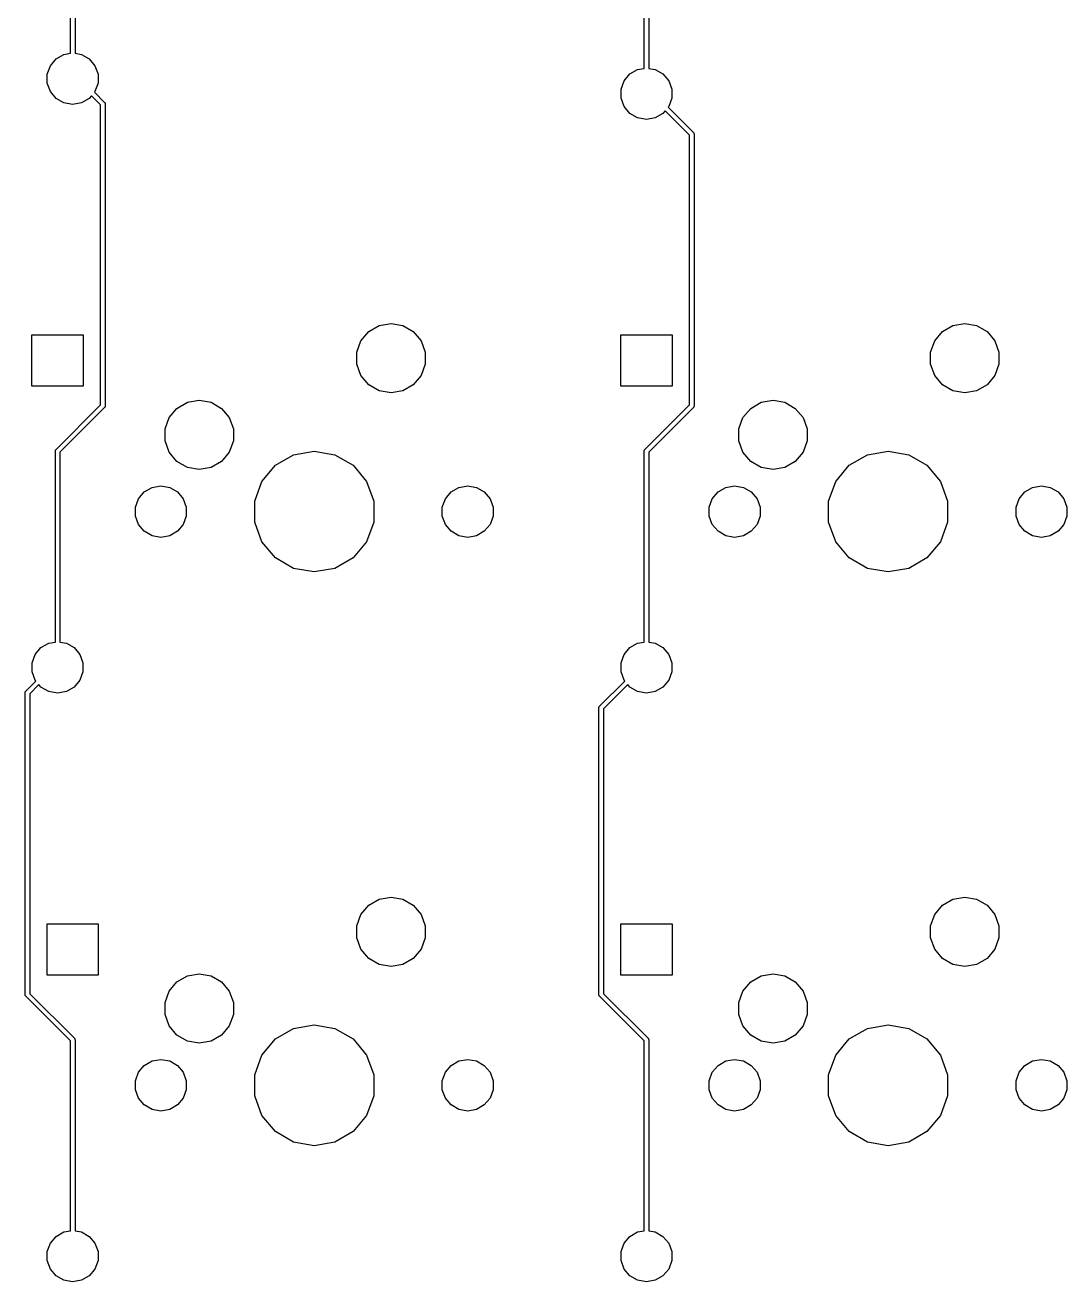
# Model space of a CAD drawing. Extents: x 16 to 275, y -108 to -11.
# Drawn here: x 202.42 to 236.92, y -104.51 to -62.89 of the extents above; entities that cross this region are included whole.
import ezdxf

# ---------------------------------------------------------------- set-up
doc = ezdxf.new("R2010")
doc.units = 0
doc.header["$MEASUREMENT"] = 0
doc.layers.add('BLACK', color=7, linetype='CONTINUOUS')

msp = doc.modelspace()

# ---------------------------------------------------------------- linework, layer by layer
at = {"layer": 'Black'}
for p, q in [((203.924, -63.8206), (203.924, -57.5316)), ((204.076, -57.5), (204.076, -63.8215)), ((222.924, -64.3206), (222.924, -58)), ((223.076, -58.0316), (223.076, -64.3215)), ((203.259, -64.2341), (203.449, -64.0072)), ((203.449, -64.0072), (203.706, -63.8591)), ((203.706, -63.8591), (203.924, -63.8206)), ((204.076, -63.8215), (204.289, -63.8591)), ((204.289, -63.8591), (204.546, -64.0072)), ((204.546, -64.0072), (204.736, -64.2341)), ((203.158, -64.5124), (203.259, -64.2341)), ((203.158, -64.8086), (203.158, -64.5124)), ((204.736, -64.2341), (204.837, -64.5124)), ((204.837, -64.5124), (204.837, -64.8086)), ((222.259, -64.7341), (222.449, -64.5072)), ((222.449, -64.5072), (222.706, -64.3591)), ((222.706, -64.3591), (222.924, -64.3206)), ((223.076, -64.3215), (223.289, -64.3591)), ((223.289, -64.3591), (223.546, -64.5072)), ((223.546, -64.5072), (223.736, -64.7341)), ((203.259, -65.087), (203.158, -64.8086)), ((204.837, -64.8086), (204.736, -65.087)), ((222.158, -65.0124), (222.259, -64.7341)), ((223.736, -64.7341), (223.837, -65.0124)), ((203.449, -65.3139), (203.259, -65.087)), ((203.706, -65.462), (203.449, -65.3139)), ((204.546, -65.3139), (204.289, -65.462)), ((204.619, -65.2266), (204.546, -65.3139)), ((204.924, -65.5316), (204.619, -65.2266)), ((204.736, -65.087), (204.717, -65.1094)), ((204.717, -65.1094), (205.054, -65.4461)), ((222.158, -65.3086), (222.158, -65.0124)), ((222.259, -65.587), (222.158, -65.3086)), ((223.837, -65.3086), (223.736, -65.587)), ((223.837, -65.0124), (223.837, -65.3086)), ((203.997, -65.5134), (203.706, -65.462)), ((204.289, -65.462), (203.997, -65.5134)), ((204.924, -75.4684), (204.924, -65.5316)), ((205.054, -65.4461), (205.056, -65.4489)), ((205.056, -65.4489), (205.058, -65.451)), ((205.058, -65.451), (205.063, -65.4596)), ((205.063, -65.4596), (205.069, -65.4678)), ((205.069, -65.4678), (205.07, -65.471)), ((205.07, -65.471), (205.072, -65.4739)), ((205.072, -65.4739), (205.073, -65.4837)), ((205.073, -65.4837), (205.076, -65.4934)), ((205.076, -65.4934), (205.076, -65.4967)), ((205.076, -65.4967), (205.076, -65.5)), ((205.076, -65.5), (205.076, -75.5)), ((222.449, -65.8139), (222.259, -65.587)), ((223.619, -65.7266), (223.546, -65.8139)), ((224.424, -66.5316), (223.619, -65.7266)), ((223.736, -65.587), (223.717, -65.6094)), ((223.717, -65.6094), (224.554, -66.4461)), ((222.706, -65.962), (222.449, -65.8139)), ((222.997, -66.0134), (222.706, -65.962)), ((223.289, -65.962), (222.997, -66.0134)), ((223.546, -65.8139), (223.289, -65.962)), ((224.424, -75.4684), (224.424, -66.5316)), ((224.554, -66.4461), (224.556, -66.4489)), ((224.556, -66.4489), (224.558, -66.451)), ((224.558, -66.451), (224.563, -66.4596)), ((224.563, -66.4596), (224.569, -66.4678)), ((224.569, -66.4678), (224.57, -66.471)), ((224.57, -66.471), (224.572, -66.4739)), ((224.572, -66.4739), (224.573, -66.4837)), ((224.573, -66.4837), (224.576, -66.4934)), ((224.576, -66.4934), (224.576, -66.4967)), ((224.576, -66.4967), (224.576, -66.5)), ((224.576, -66.5), (224.576, -75.5)), ((213.802, -73.0411), (214.148, -72.8418)), ((214.148, -72.8418), (214.54, -72.7726)), ((214.54, -72.7726), (214.932, -72.8418)), ((214.932, -72.8418), (215.278, -73.0411)), ((232.802, -73.0411), (233.148, -72.8418)), ((233.148, -72.8418), (233.54, -72.7726)), ((233.54, -72.7726), (233.932, -72.8418)), ((233.932, -72.8418), (234.278, -73.0411)), ((202.648, -74.8501), (202.648, -73.1509)), ((202.648, -73.1509), (204.347, -73.1509)), ((204.347, -73.1509), (204.347, -74.8501)), ((213.546, -73.3463), (213.802, -73.0411)), ((215.278, -73.0411), (215.534, -73.3463)), ((222.148, -74.8501), (222.148, -73.1509)), ((222.148, -73.1509), (223.847, -73.1509)), ((223.847, -73.1509), (223.847, -74.8501)), ((232.546, -73.3463), (232.802, -73.0411)), ((234.278, -73.0411), (234.534, -73.3463)), ((213.41, -73.7208), (213.546, -73.3463)), ((215.534, -73.3463), (215.67, -73.7208)), ((232.41, -73.7208), (232.546, -73.3463)), ((234.534, -73.3463), (234.67, -73.7208)), ((213.41, -74.1192), (213.41, -73.7208)), ((215.67, -73.7208), (215.67, -74.1192)), ((232.41, -74.1192), (232.41, -73.7208)), ((234.67, -73.7208), (234.67, -74.1192)), ((213.546, -74.4937), (213.41, -74.1192)), ((213.802, -74.7989), (213.546, -74.4937)), ((215.534, -74.4937), (215.278, -74.7989)), ((215.67, -74.1192), (215.534, -74.4937)), ((232.546, -74.4937), (232.41, -74.1192)), ((232.802, -74.7989), (232.546, -74.4937)), ((234.534, -74.4937), (234.278, -74.7989)), ((234.67, -74.1192), (234.534, -74.4937)), ((204.347, -74.8501), (202.648, -74.8501)), ((214.148, -74.9982), (213.802, -74.7989)), ((215.278, -74.7989), (214.932, -74.9982)), ((223.847, -74.8501), (222.148, -74.8501)), ((233.148, -74.9982), (232.802, -74.7989)), ((234.278, -74.7989), (233.932, -74.9982)), ((207.798, -75.3818), (208.19, -75.3126)), ((208.19, -75.3126), (208.582, -75.3818)), ((214.54, -75.0674), (214.148, -74.9982)), ((214.932, -74.9982), (214.54, -75.0674)), ((226.798, -75.3818), (227.19, -75.3126)), ((227.19, -75.3126), (227.582, -75.3818)), ((233.54, -75.0674), (233.148, -74.9982)), ((233.932, -74.9982), (233.54, -75.0674)), ((203.446, -76.9461), (204.924, -75.4684)), ((205.054, -75.5539), (203.576, -77.0316)), ((205.056, -75.5511), (205.054, -75.5539)), ((205.058, -75.549), (205.056, -75.5511)), ((205.063, -75.5404), (205.058, -75.549)), ((205.069, -75.5322), (205.063, -75.5404)), ((205.07, -75.529), (205.069, -75.5322)), ((205.072, -75.5261), (205.07, -75.529)), ((205.073, -75.5163), (205.072, -75.5261)), ((205.076, -75.5066), (205.073, -75.5163)), ((205.076, -75.5), (205.076, -75.5033)), ((205.076, -75.5033), (205.076, -75.5066)), ((207.196, -75.8863), (207.452, -75.5811)), ((207.452, -75.5811), (207.798, -75.3818)), ((208.582, -75.3818), (208.928, -75.5811)), ((208.928, -75.5811), (209.184, -75.8863)), ((222.946, -76.9461), (224.424, -75.4684)), ((224.554, -75.5539), (223.076, -77.0316)), ((224.556, -75.5511), (224.554, -75.5539)), ((224.558, -75.549), (224.556, -75.5511)), ((224.563, -75.5404), (224.558, -75.549)), ((224.569, -75.5322), (224.563, -75.5404)), ((224.57, -75.529), (224.569, -75.5322)), ((224.572, -75.5261), (224.57, -75.529)), ((224.573, -75.5163), (224.572, -75.5261)), ((224.576, -75.5066), (224.573, -75.5163)), ((224.576, -75.5), (224.576, -75.5033)), ((224.576, -75.5033), (224.576, -75.5066)), ((226.196, -75.8863), (226.452, -75.5811)), ((226.452, -75.5811), (226.798, -75.3818)), ((227.582, -75.3818), (227.928, -75.5811)), ((227.928, -75.5811), (228.184, -75.8863)), ((207.06, -76.2608), (207.196, -75.8863)), ((209.184, -75.8863), (209.32, -76.2608)), ((226.06, -76.2608), (226.196, -75.8863)), ((228.184, -75.8863), (228.32, -76.2608)), ((207.06, -76.6592), (207.06, -76.2608)), ((209.32, -76.2608), (209.32, -76.6592)), ((226.06, -76.6592), (226.06, -76.2608)), ((228.32, -76.2608), (228.32, -76.6592)), ((203.424, -76.9934), (203.427, -76.9837)), ((203.424, -76.9967), (203.424, -76.9934)), ((203.424, -77), (203.424, -76.9967)), ((203.424, -83.3206), (203.424, -77)), ((203.427, -76.9837), (203.428, -76.9739)), ((203.428, -76.9739), (203.43, -76.971)), ((203.43, -76.971), (203.431, -76.9678)), ((203.431, -76.9678), (203.437, -76.9596)), ((203.437, -76.9596), (203.442, -76.951)), ((203.442, -76.951), (203.444, -76.9489)), ((203.444, -76.9489), (203.446, -76.9461)), ((207.196, -77.0337), (207.06, -76.6592)), ((209.32, -76.6592), (209.184, -77.0337)), ((211.315, -77.1192), (212, -76.9985)), ((212, -76.9985), (212.685, -77.1192)), ((222.924, -76.9934), (222.927, -76.9837)), ((222.924, -76.9967), (222.924, -76.9934)), ((222.924, -77), (222.924, -76.9967)), ((222.924, -83.3206), (222.924, -77)), ((222.927, -76.9837), (222.928, -76.9739)), ((222.928, -76.9739), (222.93, -76.971)), ((222.93, -76.971), (222.931, -76.9678)), ((222.931, -76.9678), (222.937, -76.9596)), ((222.937, -76.9596), (222.942, -76.951)), ((222.942, -76.951), (222.944, -76.9489)), ((222.944, -76.9489), (222.946, -76.9461)), ((226.196, -77.0337), (226.06, -76.6592)), ((228.32, -76.6592), (228.184, -77.0337)), ((230.315, -77.1192), (231, -76.9985)), ((231, -76.9985), (231.685, -77.1192)), ((203.576, -77.0316), (203.576, -83.3215)), ((207.452, -77.3389), (207.196, -77.0337)), ((207.798, -77.5382), (207.452, -77.3389)), ((208.928, -77.3389), (208.582, -77.5382)), ((209.184, -77.0337), (208.928, -77.3389)), ((210.713, -77.4667), (211.315, -77.1192)), ((212.685, -77.1192), (213.287, -77.4667)), ((223.076, -77.0316), (223.076, -83.3215)), ((226.452, -77.3389), (226.196, -77.0337)), ((226.798, -77.5382), (226.452, -77.3389)), ((227.928, -77.3389), (227.582, -77.5382)), ((228.184, -77.0337), (227.928, -77.3389)), ((229.713, -77.4667), (230.315, -77.1192)), ((231.685, -77.1192), (232.287, -77.4667)), ((208.19, -77.6074), (207.798, -77.5382)), ((208.582, -77.5382), (208.19, -77.6074)), ((210.267, -77.9992), (210.713, -77.4667)), ((213.287, -77.4667), (213.733, -77.9992)), ((227.19, -77.6074), (226.798, -77.5382)), ((227.582, -77.5382), (227.19, -77.6074)), ((229.267, -77.9992), (229.713, -77.4667)), ((232.287, -77.4667), (232.733, -77.9992)), ((206.371, -78.3457), (206.628, -78.1974)), ((206.628, -78.1974), (206.92, -78.1458)), ((206.92, -78.1458), (207.212, -78.1974)), ((207.212, -78.1974), (207.469, -78.3457)), ((210.029, -78.6524), (210.267, -77.9992)), ((213.733, -77.9992), (213.971, -78.6524)), ((216.531, -78.3457), (216.788, -78.1974)), ((216.788, -78.1974), (217.08, -78.1458)), ((217.08, -78.1458), (217.372, -78.1974)), ((217.372, -78.1974), (217.629, -78.3457)), ((225.371, -78.3457), (225.628, -78.1974)), ((225.628, -78.1974), (225.92, -78.1458)), ((225.92, -78.1458), (226.212, -78.1974)), ((226.212, -78.1974), (226.469, -78.3457)), ((229.029, -78.6524), (229.267, -77.9992)), ((232.733, -77.9992), (232.971, -78.6524)), ((235.531, -78.3457), (235.788, -78.1974)), ((235.788, -78.1974), (236.08, -78.1458)), ((236.08, -78.1458), (236.372, -78.1974)), ((236.372, -78.1974), (236.629, -78.3457)), ((206.079, -78.8517), (206.18, -78.5729)), ((206.18, -78.5729), (206.371, -78.3457)), ((207.469, -78.3457), (207.66, -78.5729)), ((207.66, -78.5729), (207.761, -78.8517)), ((210.029, -79.3476), (210.029, -78.6524)), ((213.971, -78.6524), (213.971, -79.3476)), ((216.239, -78.8517), (216.34, -78.5729)), ((216.34, -78.5729), (216.531, -78.3457)), ((217.629, -78.3457), (217.82, -78.5729)), ((217.82, -78.5729), (217.921, -78.8517)), ((225.079, -78.8517), (225.18, -78.5729)), ((225.18, -78.5729), (225.371, -78.3457)), ((226.469, -78.3457), (226.66, -78.5729)), ((226.66, -78.5729), (226.761, -78.8517)), ((229.029, -79.3476), (229.029, -78.6524)), ((232.971, -78.6524), (232.971, -79.3476)), ((235.239, -78.8517), (235.34, -78.5729)), ((235.34, -78.5729), (235.531, -78.3457)), ((236.629, -78.3457), (236.82, -78.5729)), ((236.82, -78.5729), (236.921, -78.8517)), ((206.079, -79.1483), (206.079, -78.8517)), ((207.761, -78.8517), (207.761, -79.1483)), ((216.239, -79.1483), (216.239, -78.8517)), ((217.921, -78.8517), (217.921, -79.1483)), ((225.079, -79.1483), (225.079, -78.8517)), ((226.761, -78.8517), (226.761, -79.1483)), ((235.239, -79.1483), (235.239, -78.8517)), ((236.921, -78.8517), (236.921, -79.1483)), ((206.18, -79.4271), (206.079, -79.1483)), ((206.371, -79.6543), (206.18, -79.4271)), ((207.66, -79.4271), (207.469, -79.6543)), ((207.761, -79.1483), (207.66, -79.4271)), ((210.267, -80.0008), (210.029, -79.3476)), ((213.971, -79.3476), (213.733, -80.0008)), ((216.34, -79.4271), (216.239, -79.1483)), ((216.531, -79.6543), (216.34, -79.4271)), ((217.82, -79.4271), (217.629, -79.6543)), ((217.921, -79.1483), (217.82, -79.4271)), ((225.18, -79.4271), (225.079, -79.1483)), ((225.371, -79.6543), (225.18, -79.4271)), ((226.66, -79.4271), (226.469, -79.6543)), ((226.761, -79.1483), (226.66, -79.4271)), ((229.267, -80.0008), (229.029, -79.3476)), ((232.971, -79.3476), (232.733, -80.0008)), ((235.34, -79.4271), (235.239, -79.1483)), ((235.531, -79.6543), (235.34, -79.4271)), ((236.82, -79.4271), (236.629, -79.6543)), ((236.921, -79.1483), (236.82, -79.4271)), ((206.628, -79.8026), (206.371, -79.6543)), ((206.92, -79.8541), (206.628, -79.8026)), ((207.212, -79.8026), (206.92, -79.8541)), ((207.469, -79.6543), (207.212, -79.8026)), ((216.788, -79.8026), (216.531, -79.6543)), ((217.08, -79.8541), (216.788, -79.8026)), ((217.372, -79.8026), (217.08, -79.8541)), ((217.629, -79.6543), (217.372, -79.8026)), ((225.628, -79.8026), (225.371, -79.6543)), ((225.92, -79.8541), (225.628, -79.8026)), ((226.212, -79.8026), (225.92, -79.8541)), ((226.469, -79.6543), (226.212, -79.8026)), ((235.788, -79.8026), (235.531, -79.6543)), ((236.08, -79.8541), (235.788, -79.8026)), ((236.372, -79.8026), (236.08, -79.8541)), ((236.629, -79.6543), (236.372, -79.8026)), ((210.713, -80.5332), (210.267, -80.0008)), ((213.733, -80.0008), (213.287, -80.5332)), ((229.713, -80.5332), (229.267, -80.0008)), ((232.733, -80.0008), (232.287, -80.5332)), ((211.315, -80.8808), (210.713, -80.5332)), ((213.287, -80.5332), (212.685, -80.8808)), ((230.315, -80.8808), (229.713, -80.5332)), ((232.287, -80.5332), (231.685, -80.8808)), ((212, -81.0015), (211.315, -80.8808)), ((212.685, -80.8808), (212, -81.0015)), ((231, -81.0015), (230.315, -80.8808)), ((231.685, -80.8808), (231, -81.0015)), ((202.759, -83.7341), (202.949, -83.5072)), ((202.949, -83.5072), (203.206, -83.3591)), ((203.206, -83.3591), (203.424, -83.3206)), ((203.576, -83.3215), (203.789, -83.3591)), ((203.789, -83.3591), (204.046, -83.5072)), ((204.046, -83.5072), (204.236, -83.7341)), ((222.259, -83.7341), (222.449, -83.5072)), ((222.449, -83.5072), (222.706, -83.3591)), ((222.706, -83.3591), (222.924, -83.3206)), ((223.076, -83.3215), (223.289, -83.3591)), ((223.289, -83.3591), (223.546, -83.5072)), ((223.546, -83.5072), (223.736, -83.7341)), ((202.658, -84.0124), (202.759, -83.7341)), ((202.658, -84.3086), (202.658, -84.0124)), ((204.236, -83.7341), (204.337, -84.0124)), ((204.337, -84.0124), (204.337, -84.3086)), ((222.158, -84.0124), (222.259, -83.7341)), ((222.158, -84.3086), (222.158, -84.0124)), ((223.736, -83.7341), (223.837, -84.0124)), ((223.837, -84.0124), (223.837, -84.3086)), ((202.759, -84.587), (202.658, -84.3086)), ((204.337, -84.3086), (204.236, -84.587)), ((222.259, -84.587), (222.158, -84.3086)), ((223.837, -84.3086), (223.736, -84.587)), ((202.446, -84.9461), (202.78, -84.6122)), ((202.878, -84.7294), (202.576, -85.0316)), ((202.78, -84.6122), (202.759, -84.587)), ((202.949, -84.8139), (202.878, -84.7294)), ((203.206, -84.962), (202.949, -84.8139)), ((204.046, -84.8139), (203.789, -84.962)), ((204.236, -84.587), (204.046, -84.8139)), ((221.446, -85.4461), (222.28, -84.6122)), ((222.378, -84.7294), (221.576, -85.5316)), ((222.28, -84.6122), (222.259, -84.587)), ((222.449, -84.8139), (222.378, -84.7294)), ((222.706, -84.962), (222.449, -84.8139)), ((223.546, -84.8139), (223.289, -84.962)), ((223.736, -84.587), (223.546, -84.8139)), ((202.424, -84.9934), (202.427, -84.9837)), ((202.424, -84.9967), (202.424, -84.9934)), ((202.424, -85), (202.424, -84.9967)), ((202.424, -95), (202.424, -85)), ((202.427, -84.9837), (202.428, -84.9739)), ((202.428, -84.9739), (202.43, -84.971)), ((202.43, -84.971), (202.431, -84.9678)), ((202.431, -84.9678), (202.437, -84.9596)), ((202.437, -84.9596), (202.442, -84.951)), ((202.442, -84.951), (202.444, -84.9489)), ((202.444, -84.9489), (202.446, -84.9461)), ((202.576, -85.0316), (202.576, -94.9684)), ((203.497, -85.0134), (203.206, -84.962)), ((203.789, -84.962), (203.497, -85.0134)), ((222.997, -85.0134), (222.706, -84.962)), ((223.289, -84.962), (222.997, -85.0134)), ((221.424, -85.4934), (221.427, -85.4837)), ((221.424, -85.4967), (221.424, -85.4934)), ((221.424, -85.5), (221.424, -85.4967)), ((221.424, -95), (221.424, -85.5)), ((221.427, -85.4837), (221.428, -85.4739)), ((221.428, -85.4739), (221.43, -85.471)), ((221.43, -85.471), (221.431, -85.4678)), ((221.431, -85.4678), (221.437, -85.4596)), ((221.437, -85.4596), (221.442, -85.451)), ((221.442, -85.451), (221.444, -85.4489)), ((221.444, -85.4489), (221.446, -85.4461)), ((221.576, -85.5316), (221.576, -94.9684)), ((213.802, -92.0411), (214.148, -91.8418)), ((214.148, -91.8418), (214.54, -91.7726)), ((214.54, -91.7726), (214.932, -91.8418)), ((214.932, -91.8418), (215.278, -92.0411)), ((232.802, -92.0411), (233.148, -91.8418)), ((233.148, -91.8418), (233.54, -91.7726)), ((233.54, -91.7726), (233.932, -91.8418)), ((233.932, -91.8418), (234.278, -92.0411)), ((213.41, -92.7208), (213.546, -92.3463)), ((213.546, -92.3463), (213.802, -92.0411)), ((215.278, -92.0411), (215.534, -92.3463)), ((215.534, -92.3463), (215.67, -92.7208)), ((232.41, -92.7208), (232.546, -92.3463)), ((232.546, -92.3463), (232.802, -92.0411)), ((234.278, -92.0411), (234.534, -92.3463)), ((234.534, -92.3463), (234.67, -92.7208)), ((203.148, -94.3501), (203.148, -92.6509)), ((203.148, -92.6509), (204.847, -92.6509)), ((204.847, -92.6509), (204.847, -94.3501)), ((213.41, -93.1192), (213.41, -92.7208)), ((215.67, -92.7208), (215.67, -93.1192)), ((222.148, -94.3501), (222.148, -92.6509)), ((222.148, -92.6509), (223.847, -92.6509)), ((223.847, -92.6509), (223.847, -94.3501)), ((232.41, -93.1192), (232.41, -92.7208)), ((234.67, -92.7208), (234.67, -93.1192)), ((213.546, -93.4937), (213.41, -93.1192)), ((215.67, -93.1192), (215.534, -93.4937)), ((232.546, -93.4937), (232.41, -93.1192)), ((234.67, -93.1192), (234.534, -93.4937)), ((213.802, -93.7989), (213.546, -93.4937)), ((215.534, -93.4937), (215.278, -93.7989)), ((232.802, -93.7989), (232.546, -93.4937)), ((234.534, -93.4937), (234.278, -93.7989)), ((214.148, -93.9982), (213.802, -93.7989)), ((214.54, -94.0674), (214.148, -93.9982)), ((214.932, -93.9982), (214.54, -94.0674)), ((215.278, -93.7989), (214.932, -93.9982)), ((233.148, -93.9982), (232.802, -93.7989)), ((233.54, -94.0674), (233.148, -93.9982)), ((233.932, -93.9982), (233.54, -94.0674)), ((234.278, -93.7989), (233.932, -93.9982)), ((204.847, -94.3501), (203.148, -94.3501)), ((207.452, -94.5811), (207.798, -94.3818)), ((207.798, -94.3818), (208.19, -94.3126)), ((208.19, -94.3126), (208.582, -94.3818)), ((208.582, -94.3818), (208.928, -94.5811)), ((223.847, -94.3501), (222.148, -94.3501)), ((226.452, -94.5811), (226.798, -94.3818)), ((226.798, -94.3818), (227.19, -94.3126)), ((227.19, -94.3126), (227.582, -94.3818)), ((227.582, -94.3818), (227.928, -94.5811)), ((207.06, -95.2608), (207.196, -94.8863)), ((207.196, -94.8863), (207.452, -94.5811)), ((208.928, -94.5811), (209.184, -94.8863)), ((209.184, -94.8863), (209.32, -95.2608)), ((226.06, -95.2608), (226.196, -94.8863)), ((226.196, -94.8863), (226.452, -94.5811)), ((227.928, -94.5811), (228.184, -94.8863)), ((228.184, -94.8863), (228.32, -95.2608)), ((202.424, -95.0033), (202.424, -95)), ((202.424, -95.0066), (202.424, -95.0033)), ((202.427, -95.0163), (202.424, -95.0066)), ((202.428, -95.0261), (202.427, -95.0163)), ((202.43, -95.029), (202.428, -95.0261)), ((202.431, -95.0322), (202.43, -95.029)), ((202.437, -95.0404), (202.431, -95.0322)), ((202.442, -95.049), (202.437, -95.0404)), ((202.444, -95.0511), (202.442, -95.049)), ((202.446, -95.0539), (202.444, -95.0511)), ((203.924, -96.5316), (202.446, -95.0539)), ((202.576, -94.9684), (204.054, -96.4461)), ((207.06, -95.6592), (207.06, -95.2608)), ((209.32, -95.2608), (209.32, -95.6592)), ((221.424, -95.0033), (221.424, -95)), ((221.424, -95.0066), (221.424, -95.0033)), ((221.427, -95.0163), (221.424, -95.0066)), ((221.428, -95.0261), (221.427, -95.0163)), ((221.43, -95.029), (221.428, -95.0261)), ((221.431, -95.0322), (221.43, -95.029)), ((221.437, -95.0404), (221.431, -95.0322)), ((221.442, -95.049), (221.437, -95.0404)), ((221.444, -95.0511), (221.442, -95.049)), ((221.446, -95.0539), (221.444, -95.0511)), ((222.924, -96.5316), (221.446, -95.0539)), ((221.576, -94.9684), (223.054, -96.4461)), ((226.06, -95.6592), (226.06, -95.2608)), ((228.32, -95.2608), (228.32, -95.6592)), ((207.196, -96.0337), (207.06, -95.6592)), ((209.32, -95.6592), (209.184, -96.0337)), ((226.196, -96.0337), (226.06, -95.6592)), ((228.32, -95.6592), (228.184, -96.0337)), ((207.452, -96.3389), (207.196, -96.0337)), ((209.184, -96.0337), (208.928, -96.3389)), ((210.713, -96.4667), (211.315, -96.1192)), ((211.315, -96.1192), (212, -95.9985)), ((212, -95.9985), (212.685, -96.1192)), ((212.685, -96.1192), (213.287, -96.4667)), ((226.452, -96.3389), (226.196, -96.0337)), ((228.184, -96.0337), (227.928, -96.3389)), ((229.713, -96.4667), (230.315, -96.1192)), ((230.315, -96.1192), (231, -95.9985)), ((231, -95.9985), (231.685, -96.1192)), ((231.685, -96.1192), (232.287, -96.4667)), ((203.924, -102.821), (203.924, -96.5316)), ((204.054, -96.4461), (204.056, -96.4489)), ((204.056, -96.4489), (204.058, -96.451)), ((204.058, -96.451), (204.063, -96.4596)), ((204.063, -96.4596), (204.069, -96.4678)), ((204.069, -96.4678), (204.07, -96.471)), ((204.07, -96.471), (204.072, -96.4739)), ((204.072, -96.4739), (204.073, -96.4837)), ((204.073, -96.4837), (204.076, -96.4934)), ((204.076, -96.4934), (204.076, -96.4967)), ((204.076, -96.4967), (204.076, -96.5)), ((204.076, -96.5), (204.076, -102.822)), ((207.798, -96.5382), (207.452, -96.3389)), ((208.19, -96.6074), (207.798, -96.5382)), ((208.582, -96.5382), (208.19, -96.6074)), ((208.928, -96.3389), (208.582, -96.5382)), ((210.267, -96.9992), (210.713, -96.4667)), ((213.287, -96.4667), (213.733, -96.9992)), ((222.924, -102.821), (222.924, -96.5316)), ((223.054, -96.4461), (223.056, -96.4489)), ((223.056, -96.4489), (223.058, -96.451)), ((223.058, -96.451), (223.063, -96.4596)), ((223.063, -96.4596), (223.069, -96.4678)), ((223.069, -96.4678), (223.07, -96.471)), ((223.07, -96.471), (223.072, -96.4739)), ((223.072, -96.4739), (223.073, -96.4837)), ((223.073, -96.4837), (223.076, -96.4934)), ((223.076, -96.4934), (223.076, -96.4967)), ((223.076, -96.4967), (223.076, -96.5)), ((223.076, -96.5), (223.076, -102.822)), ((226.798, -96.5382), (226.452, -96.3389)), ((227.19, -96.6074), (226.798, -96.5382)), ((227.582, -96.5382), (227.19, -96.6074)), ((227.928, -96.3389), (227.582, -96.5382)), ((229.267, -96.9992), (229.713, -96.4667)), ((232.287, -96.4667), (232.733, -96.9992)), ((206.18, -97.5729), (206.371, -97.3457)), ((206.371, -97.3457), (206.628, -97.1974)), ((206.628, -97.1974), (206.92, -97.1458)), ((206.92, -97.1458), (207.212, -97.1974)), ((207.212, -97.1974), (207.469, -97.3457)), ((207.469, -97.3457), (207.66, -97.5729)), ((210.029, -97.6524), (210.267, -96.9992)), ((213.733, -96.9992), (213.971, -97.6524)), ((216.34, -97.5729), (216.531, -97.3457)), ((216.531, -97.3457), (216.788, -97.1974)), ((216.788, -97.1974), (217.08, -97.1458)), ((217.08, -97.1458), (217.372, -97.1974)), ((217.372, -97.1974), (217.629, -97.3457)), ((217.629, -97.3457), (217.82, -97.5729)), ((225.18, -97.5729), (225.371, -97.3457)), ((225.371, -97.3457), (225.628, -97.1974)), ((225.628, -97.1974), (225.92, -97.1458)), ((225.92, -97.1458), (226.212, -97.1974)), ((226.212, -97.1974), (226.469, -97.3457)), ((226.469, -97.3457), (226.66, -97.5729)), ((229.029, -97.6524), (229.267, -96.9992)), ((232.733, -96.9992), (232.971, -97.6524)), ((235.34, -97.5729), (235.531, -97.3457)), ((235.531, -97.3457), (235.788, -97.1974)), ((235.788, -97.1974), (236.08, -97.1458)), ((236.08, -97.1458), (236.372, -97.1974)), ((236.372, -97.1974), (236.629, -97.3457)), ((236.629, -97.3457), (236.82, -97.5729)), ((206.079, -97.8517), (206.18, -97.5729)), ((207.66, -97.5729), (207.761, -97.8517)), ((210.029, -98.3476), (210.029, -97.6524)), ((213.971, -97.6524), (213.971, -98.3476)), ((216.239, -97.8517), (216.34, -97.5729)), ((217.82, -97.5729), (217.921, -97.8517)), ((225.079, -97.8517), (225.18, -97.5729)), ((226.66, -97.5729), (226.761, -97.8517)), ((229.029, -98.3476), (229.029, -97.6524)), ((232.971, -97.6524), (232.971, -98.3476)), ((235.239, -97.8517), (235.34, -97.5729)), ((236.82, -97.5729), (236.921, -97.8517)), ((206.079, -98.1483), (206.079, -97.8517)), ((206.18, -98.4271), (206.079, -98.1483)), ((207.761, -98.1483), (207.66, -98.4271)), ((207.761, -97.8517), (207.761, -98.1483)), ((216.239, -98.1483), (216.239, -97.8517)), ((216.34, -98.4271), (216.239, -98.1483)), ((217.921, -98.1483), (217.82, -98.4271)), ((217.921, -97.8517), (217.921, -98.1483)), ((225.079, -98.1483), (225.079, -97.8517)), ((225.18, -98.4271), (225.079, -98.1483)), ((226.761, -98.1483), (226.66, -98.4271)), ((226.761, -97.8517), (226.761, -98.1483)), ((235.239, -98.1483), (235.239, -97.8517)), ((235.34, -98.4271), (235.239, -98.1483)), ((236.921, -98.1483), (236.82, -98.4271)), ((236.921, -97.8517), (236.921, -98.1483)), ((206.371, -98.6543), (206.18, -98.4271)), ((207.66, -98.4271), (207.469, -98.6543)), ((210.267, -99.0008), (210.029, -98.3476)), ((213.971, -98.3476), (213.733, -99.0008)), ((216.531, -98.6543), (216.34, -98.4271)), ((217.82, -98.4271), (217.629, -98.6543)), ((225.371, -98.6543), (225.18, -98.4271)), ((226.66, -98.4271), (226.469, -98.6543)), ((229.267, -99.0008), (229.029, -98.3476)), ((232.971, -98.3476), (232.733, -99.0008)), ((235.531, -98.6543), (235.34, -98.4271)), ((236.82, -98.4271), (236.629, -98.6543)), ((206.628, -98.8026), (206.371, -98.6543)), ((206.92, -98.8541), (206.628, -98.8026)), ((207.212, -98.8026), (206.92, -98.8541)), ((207.469, -98.6543), (207.212, -98.8026)), ((210.713, -99.5332), (210.267, -99.0008)), ((213.733, -99.0008), (213.287, -99.5332)), ((216.788, -98.8026), (216.531, -98.6543)), ((217.08, -98.8541), (216.788, -98.8026)), ((217.372, -98.8026), (217.08, -98.8541)), ((217.629, -98.6543), (217.372, -98.8026)), ((225.628, -98.8026), (225.371, -98.6543)), ((225.92, -98.8541), (225.628, -98.8026)), ((226.212, -98.8026), (225.92, -98.8541)), ((226.469, -98.6543), (226.212, -98.8026)), ((229.713, -99.5332), (229.267, -99.0008)), ((232.733, -99.0008), (232.287, -99.5332)), ((235.788, -98.8026), (235.531, -98.6543)), ((236.08, -98.8541), (235.788, -98.8026)), ((236.372, -98.8026), (236.08, -98.8541)), ((236.629, -98.6543), (236.372, -98.8026)), ((211.315, -99.8808), (210.713, -99.5332)), ((212, -100.002), (211.315, -99.8808)), ((212.685, -99.8808), (212, -100.002)), ((213.287, -99.5332), (212.685, -99.8808)), ((230.315, -99.8808), (229.713, -99.5332)), ((231, -100.002), (230.315, -99.8808)), ((231.685, -99.8808), (231, -100.002)), ((232.287, -99.5332), (231.685, -99.8808)), ((203.259, -103.234), (203.449, -103.007)), ((203.449, -103.007), (203.706, -102.859)), ((203.706, -102.859), (203.924, -102.821)), ((204.076, -102.822), (204.289, -102.859)), ((204.289, -102.859), (204.546, -103.007)), ((204.546, -103.007), (204.736, -103.234)), ((222.259, -103.234), (222.449, -103.007)), ((222.449, -103.007), (222.706, -102.859)), ((222.706, -102.859), (222.924, -102.821)), ((223.076, -102.822), (223.289, -102.859)), ((223.289, -102.859), (223.546, -103.007)), ((223.546, -103.007), (223.736, -103.234)), ((203.158, -103.512), (203.259, -103.234)), ((203.158, -103.809), (203.158, -103.512)), ((204.736, -103.234), (204.837, -103.512)), ((204.837, -103.512), (204.837, -103.809)), ((222.158, -103.512), (222.259, -103.234)), ((222.158, -103.809), (222.158, -103.512)), ((223.736, -103.234), (223.837, -103.512)), ((223.837, -103.512), (223.837, -103.809)), ((203.259, -104.087), (203.158, -103.809)), ((204.837, -103.809), (204.736, -104.087)), ((222.259, -104.087), (222.158, -103.809)), ((223.837, -103.809), (223.736, -104.087)), ((203.449, -104.314), (203.259, -104.087)), ((203.706, -104.462), (203.449, -104.314)), ((203.997, -104.513), (203.706, -104.462)), ((204.289, -104.462), (203.997, -104.513)), ((204.546, -104.314), (204.289, -104.462)), ((204.736, -104.087), (204.546, -104.314)), ((222.449, -104.314), (222.259, -104.087)), ((222.706, -104.462), (222.449, -104.314)), ((222.997, -104.513), (222.706, -104.462)), ((223.289, -104.462), (222.997, -104.513)), ((223.546, -104.314), (223.289, -104.462)), ((223.736, -104.087), (223.546, -104.314))]:
    msp.add_line(p, q, dxfattribs=at)

doc.saveas('drawing.dxf')
